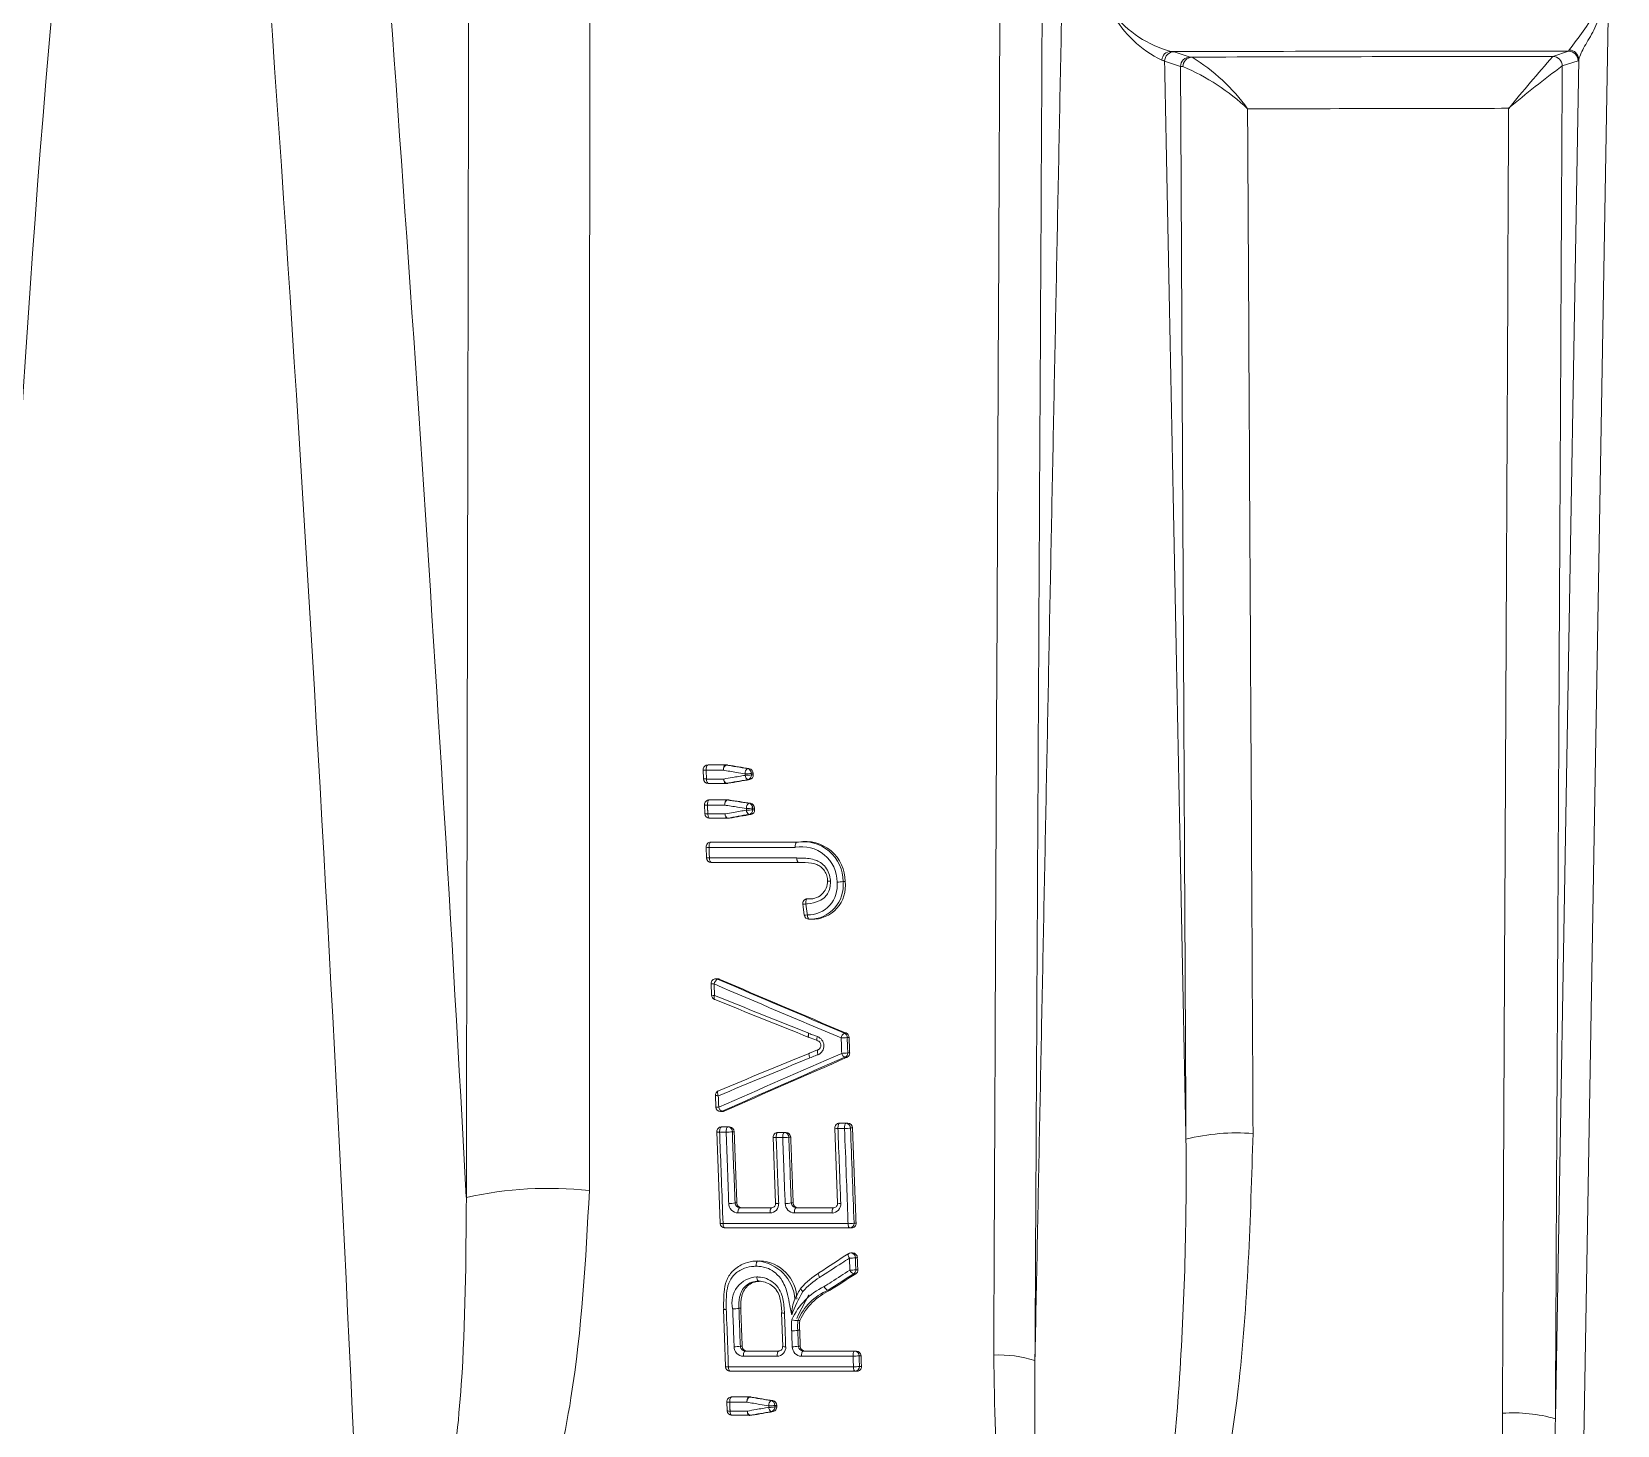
# Model space of a CAD drawing. Extents: x 8 to 113, y 2 to 87.
# Drawn here: x 47.276 to 48.936, y 21.711 to 23.17 of the extents above; entities that cross this region are included whole.
import ezdxf

# ---------------------------------------------------------------- set-up
doc = ezdxf.new("R2010")
doc.units = 0
doc.header["$MEASUREMENT"] = 0
doc.layers.add('OBJECT', color=7, linetype='CONTINUOUS')

msp = doc.modelspace()

# ---------------------------------------------------------------- linework, layer by layer
at = {"layer": 'OBJECT', "linetype": 'Continuous', "lineweight": 15}
for p, q in [((48.9355, 23.7393), (48.8949, 21.3682)), ((48.4716, 23.1487), (48.4883, 23.1432)), ((48.8679, 23.1438), (48.8845, 23.1493)), ((48.8679, 23.1438), (48.8679, 23.1438)), ((48.8707, 21.7179), (48.8952, 23.1407)), ((48.4783, 23.1332), (48.4616, 23.1387)), ((48.8945, 23.1393), (48.8779, 23.1338)), ((47.9786, 22.397), (47.9789, 22.3877)), ((47.9997, 22.3967), (47.9817, 22.3967)), ((47.9836, 22.4022), (48.0016, 22.4022)), ((48.0016, 22.4022), (48.0034, 22.4022)), ((48.0041, 22.4021), (48.0023, 22.4021)), ((48.025, 22.3983), (48.0268, 22.3983)), ((48.0309, 22.3934), (48.0289, 22.3934)), ((47.982, 22.3874), (48.0001, 22.3874)), ((48.002, 22.3829), (47.9839, 22.3829)), ((48.0041, 22.3829), (48.002, 22.3829)), ((48.0027, 22.383), (48.0048, 22.383)), ((48.0272, 22.3868), (48.0251, 22.3868)), ((48.029, 22.3918), (48.031, 22.3918)), ((47.98, 22.3604), (47.9803, 22.3512)), ((48.0011, 22.3601), (47.983, 22.3601)), ((47.985, 22.3656), (48.003, 22.3656)), ((48.003, 22.3656), (48.0048, 22.3656)), ((48.0054, 22.3656), (48.0037, 22.3656)), ((48.0263, 22.362), (48.0281, 22.362)), ((47.9834, 22.3509), (48.0014, 22.3509)), ((48.0033, 22.3464), (47.9853, 22.3464)), ((48.0055, 22.3464), (48.0033, 22.3464)), ((48.0041, 22.3464), (48.0062, 22.3464)), ((48.0286, 22.3504), (48.0265, 22.3504)), ((48.0323, 22.3571), (48.0303, 22.3571)), ((48.0304, 22.3553), (48.0323, 22.3553)), ((47.9816, 22.3162), (47.982, 22.305)), ((48.0748, 22.3159), (47.9847, 22.3159)), ((47.9866, 22.3214), (48.0766, 22.3214)), ((48.0766, 22.3214), (48.0784, 22.3214)), ((47.9851, 22.3048), (48.0766, 22.3048)), ((48.0783, 22.3002), (47.987, 22.3002)), ((48.125, 22.2801), (48.127, 22.2801)), ((48.0894, 22.2406), (48.0915, 22.2406)), ((48.0894, 22.2406), (48.0895, 22.2406)), ((48.0895, 22.2406), (48.0917, 22.2406)), ((47.9937, 22.1784), (47.9919, 22.1784)), ((47.9954, 22.1781), (47.9937, 22.1781)), ((47.9869, 22.1733), (47.9874, 22.1612)), ((47.9907, 22.1567), (47.9905, 22.1567)), ((48.1264, 22.1216), (48.1282, 22.1216)), ((48.1313, 22.117), (48.1293, 22.117)), ((48.1292, 22.0961), (48.127, 22.0961)), ((48.1299, 22.1008), (48.1319, 22.1008)), ((47.9913, 22.0562), (47.9918, 22.0441)), ((47.9968, 22.0393), (47.9989, 22.0393)), ((47.9985, 22.0397), (48.0006, 22.0397)), ((47.9927, 22.0181), (47.9963, 21.9224)), ((48.0026, 22.0178), (47.9958, 22.0178)), ((47.9977, 22.0233), (48.0045, 22.0233)), ((48.0045, 22.0233), (48.0062, 22.0233)), ((48.011, 22.0183), (48.0091, 22.0183)), ((48.0518, 22.0124), (48.0544, 21.9435)), ((48.0618, 22.0121), (48.055, 22.0121)), ((48.0568, 22.0175), (48.0636, 22.0175)), ((48.0636, 22.0175), (48.0654, 22.0175)), ((48.0702, 22.0125), (48.0682, 22.0125)), ((48.1163, 22.022), (48.1192, 21.9435)), ((48.1265, 22.0217), (48.1196, 22.0217)), ((48.1213, 22.0272), (48.1282, 22.0272)), ((48.1282, 22.0272), (48.13, 22.0272)), ((48.1349, 22.0222), (48.1328, 22.0222)), ((48.0119, 21.9437), (48.0138, 21.9437)), ((48.0486, 21.9332), (48.015, 21.9332)), ((48.0169, 21.9387), (48.0504, 21.9387)), ((48.0708, 21.9437), (48.0728, 21.9437)), ((48.1135, 21.9332), (48.0741, 21.9332)), ((48.0759, 21.9387), (48.1152, 21.9387)), ((47.9994, 21.9221), (48.1303, 21.9221)), ((48.1319, 21.9175), (48.0013, 21.9175)), ((48.1341, 21.9175), (48.1319, 21.9175)), ((48.1365, 21.9225), (48.1386, 21.9225)), ((48.0358, 21.8829), (48.0375, 21.8829)), ((48.135, 21.8914), (48.1333, 21.8914)), ((48.1399, 21.8864), (48.1379, 21.8864)), ((48.1383, 21.8695), (48.1361, 21.8695)), ((48.1384, 21.8738), (48.1404, 21.8738)), ((48.0812, 21.8548), (48.0812, 21.8548)), ((48.1092, 21.8523), (48.1114, 21.8523)), ((47.9997, 21.8324), (48.0019, 21.7724)), ((48, 21.8326), (48, 21.8326)), ((48.016, 21.8334), (48.0179, 21.8334)), ((48.0604, 21.8287), (48.0618, 21.7935)), ((48.0778, 21.8208), (48.0798, 21.8208)), ((48.0776, 21.8104), (48.0796, 21.8104)), ((48.0175, 21.7937), (48.0194, 21.7937)), ((48.056, 21.7832), (48.0206, 21.7832)), ((48.0225, 21.7887), (48.0578, 21.7887)), ((48.0782, 21.7937), (48.0802, 21.7937)), ((48.1354, 21.7832), (48.0815, 21.7832)), ((48.0833, 21.7887), (48.1371, 21.7887)), ((48.1371, 21.7887), (48.1389, 21.7887)), ((48.1438, 21.7837), (48.1417, 21.7837)), ((48.005, 21.7721), (48.1359, 21.7721)), ((48.1375, 21.7675), (48.0069, 21.7675)), ((48.1397, 21.7675), (48.1375, 21.7675)), ((48.1421, 21.7725), (48.1442, 21.7725)), ((48.0033, 21.7354), (48.0036, 21.7262)), ((48.0244, 21.7351), (48.0063, 21.7351)), ((48.0083, 21.7406), (48.0263, 21.7406)), ((48.0263, 21.7406), (48.0281, 21.7406)), ((48.0288, 21.7406), (48.027, 21.7406)), ((48.0497, 21.7368), (48.0515, 21.7368)), ((48.0556, 21.7318), (48.0536, 21.7318)), ((48.0537, 21.7302), (48.0557, 21.7302)), ((48.0067, 21.7259), (48.0248, 21.7259)), ((48.0266, 21.7214), (48.0086, 21.7214)), ((48.0288, 21.7214), (48.0266, 21.7214)), ((48.0274, 21.7214), (48.0295, 21.7214)), ((48.0519, 21.7253), (48.0498, 21.7253))]:
    msp.add_line(p, q, dxfattribs=at)
at = {"layer": 'OBJECT', "linetype": 'Continuous', "lineweight": 15, "flags": 128}
for points in [[(47.9817, 22.3967), (47.9808, 22.3967), (47.9801, 22.3967), (47.9794, 22.3968), (47.979, 22.3968), (47.9787, 22.3969), (47.9786, 22.397), (47.9786, 22.397)], [(47.9817, 22.3967), (47.9817, 22.3977), (47.9818, 22.3987), (47.9819, 22.3997), (47.9822, 22.4005), (47.9825, 22.4012), (47.9828, 22.4017), (47.9832, 22.402), (47.9836, 22.4022)], [(48.0016, 22.4022), (48.0012, 22.402), (48.0009, 22.4017), (48.0005, 22.4012), (48.0002, 22.4005), (48, 22.3997), (47.9998, 22.3987), (47.9997, 22.3977), (47.9997, 22.3967)], [(47.982, 22.3874), (47.9812, 22.3875), (47.9804, 22.3875), (47.9798, 22.3875), (47.9793, 22.3876), (47.979, 22.3877), (47.9789, 22.3877), (47.9789, 22.3877)], [(47.982, 22.3874), (47.9821, 22.3865), (47.9822, 22.3857), (47.9824, 22.3849), (47.9826, 22.3842), (47.9829, 22.3837), (47.9832, 22.3833), (47.9836, 22.383), (47.9839, 22.3829)], [(48.0001, 22.3874), (48.0001, 22.3865), (48.0003, 22.3857), (48.0005, 22.3849), (48.0007, 22.3842), (48.001, 22.3837), (48.0013, 22.3833), (48.0016, 22.383), (48.002, 22.3829)], [(47.983, 22.3601), (47.9822, 22.3601), (47.9814, 22.3602), (47.9808, 22.3602), (47.9803, 22.3603), (47.9801, 22.3603), (47.98, 22.3604), (47.98, 22.3604)], [(47.983, 22.3601), (47.983, 22.3612), (47.9831, 22.3622), (47.9833, 22.3631), (47.9835, 22.364), (47.9838, 22.3647), (47.9842, 22.3652), (47.9846, 22.3655), (47.985, 22.3656)], [(48.003, 22.3656), (48.0026, 22.3655), (48.0023, 22.3652), (48.0019, 22.3647), (48.0016, 22.364), (48.0014, 22.3631), (48.0012, 22.3622), (48.0011, 22.3612), (48.0011, 22.3601)], [(47.9834, 22.3509), (47.9825, 22.3509), (47.9818, 22.3509), (47.9811, 22.351), (47.9807, 22.351), (47.9804, 22.3511), (47.9803, 22.3512), (47.9803, 22.3512)], [(47.9834, 22.3509), (47.9834, 22.35), (47.9836, 22.3491), (47.9838, 22.3484), (47.984, 22.3477), (47.9843, 22.3471), (47.9846, 22.3467), (47.9849, 22.3465), (47.9853, 22.3464)], [(48.0014, 22.3509), (48.0015, 22.35), (48.0016, 22.3491), (48.0018, 22.3484), (48.0021, 22.3477), (48.0023, 22.3471), (48.0026, 22.3467), (48.003, 22.3465), (48.0033, 22.3464)], [(47.9866, 22.3214), (47.9862, 22.3213), (47.9858, 22.321), (47.9855, 22.3204), (47.9852, 22.3197), (47.9849, 22.3189), (47.9848, 22.318), (47.9847, 22.3169), (47.9847, 22.3159)], [(47.9851, 22.3048), (47.9842, 22.3048), (47.9835, 22.3048), (47.9829, 22.3048), (47.9824, 22.3049), (47.9821, 22.305), (47.982, 22.305), (47.982, 22.305)], [(47.9851, 22.3048), (47.9852, 22.3038), (47.9853, 22.303), (47.9855, 22.3022), (47.9857, 22.3015), (47.986, 22.301), (47.9863, 22.3006), (47.9867, 22.3003), (47.987, 22.3002)], [(48.086, 22.2566), (48.0859, 22.2576), (48.0859, 22.2587), (48.086, 22.2596), (48.0862, 22.2604), (48.0864, 22.2611), (48.0867, 22.2616), (48.087, 22.262), (48.0873, 22.2621)], [(48.0828, 22.2564), (48.0832, 22.2535), (48.0844, 22.2449)], [(48.0895, 22.2406), (48.0892, 22.2407), (48.0889, 22.241), (48.0886, 22.2414), (48.0883, 22.242), (48.0881, 22.2426), (48.0879, 22.2434), (48.0877, 22.2443), (48.0876, 22.2452)], [(47.9937, 22.1781), (47.9926, 22.1784), (47.9919, 22.1784)], [(47.9905, 22.1567), (47.9904, 22.1568), (47.9902, 22.157), (47.9901, 22.1574), (47.99, 22.1579), (47.99, 22.1585), (47.9901, 22.1592), (47.9902, 22.16), (47.9905, 22.1609)], [(48.089, 22.1171), (48.0905, 22.1165), (48.0981, 22.1136)], [(48.0981, 22.1178), (48.0979, 22.1169), (48.0977, 22.1161), (48.0976, 22.1154), (48.0976, 22.1147), (48.0977, 22.1142), (48.0978, 22.1138), (48.098, 22.1136), (48.0981, 22.1136)], [(48.0901, 22.0955), (48.0898, 22.0965), (48.0895, 22.0974), (48.0894, 22.0983), (48.0893, 22.0991), (48.0894, 22.0998), (48.0896, 22.1002), (48.0899, 22.1005), (48.0901, 22.1006)], [(48.0987, 22.1041), (48.0983, 22.1039), (48.09, 22.1006)], [(48.0988, 22.0989), (48.0985, 22.0999), (48.0982, 22.1009), (48.0981, 22.1018), (48.0981, 22.1026), (48.0982, 22.1032), (48.0983, 22.1037), (48.0986, 22.104), (48.0987, 22.1041)], [(47.9944, 22.0559), (47.994, 22.0569), (47.9938, 22.0578), (47.9937, 22.0587), (47.9937, 22.0595), (47.9938, 22.0602), (47.994, 22.0606), (47.9943, 22.061), (47.9944, 22.061)], [(47.9944, 22.0559), (47.9935, 22.0559), (47.9928, 22.056), (47.9921, 22.056), (47.9917, 22.0561), (47.9914, 22.0561), (47.9913, 22.0562), (47.9913, 22.0562)], [(47.9948, 22.0438), (47.994, 22.0439), (47.9932, 22.0439), (47.9926, 22.0439), (47.9921, 22.044), (47.9918, 22.0441), (47.9918, 22.0441), (47.9918, 22.0441)], [(47.9968, 22.0393), (47.9974, 22.0394), (47.9985, 22.0397)], [(47.9958, 22.0178), (47.9949, 22.0178), (47.9942, 22.0179), (47.9936, 22.0179), (47.9931, 22.018), (47.9928, 22.018), (47.9927, 22.0181), (47.9927, 22.0181)], [(47.9958, 22.0178), (47.9958, 22.0189), (47.9959, 22.0199), (47.9961, 22.0208), (47.9963, 22.0217), (47.9966, 22.0224), (47.9969, 22.0229), (47.9973, 22.0232), (47.9977, 22.0233)], [(48.0026, 22.0178), (48.0026, 22.0189), (48.0027, 22.0199), (48.0028, 22.0208), (48.0031, 22.0217), (48.0033, 22.0224), (48.0037, 22.0229), (48.0041, 22.0232), (48.0045, 22.0233)], [(48.055, 22.0121), (48.0541, 22.0121), (48.0533, 22.0121), (48.0527, 22.0121), (48.0522, 22.0122), (48.0519, 22.0123), (48.0518, 22.0124), (48.0518, 22.0124)], [(48.055, 22.0121), (48.055, 22.0131), (48.0551, 22.0141), (48.0552, 22.0151), (48.0554, 22.0159), (48.0557, 22.0166), (48.0561, 22.0171), (48.0564, 22.0174), (48.0568, 22.0175)], [(48.0636, 22.0175), (48.0632, 22.0174), (48.0629, 22.0171), (48.0625, 22.0166), (48.0623, 22.0159), (48.062, 22.0151), (48.0619, 22.0141), (48.0618, 22.0131), (48.0618, 22.0121)], [(48.1213, 22.0272), (48.121, 22.027), (48.1206, 22.0267), (48.1203, 22.0262), (48.1201, 22.0255), (48.1199, 22.0247), (48.1197, 22.0237), (48.1196, 22.0227), (48.1196, 22.0217)], [(48.1282, 22.0272), (48.1279, 22.027), (48.1275, 22.0267), (48.1272, 22.0262), (48.127, 22.0255), (48.1268, 22.0247), (48.1266, 22.0237), (48.1265, 22.0227), (48.1265, 22.0217)], [(48.015, 21.9332), (48.015, 21.9343), (48.0151, 21.9353), (48.0152, 21.9362), (48.0155, 21.9371), (48.0158, 21.9377), (48.0161, 21.9383), (48.0165, 21.9386), (48.0169, 21.9387)], [(48.0486, 21.9332), (48.0486, 21.9343), (48.0487, 21.9353), (48.0488, 21.9362), (48.0491, 21.9371), (48.0493, 21.9377), (48.0497, 21.9383), (48.05, 21.9386), (48.0504, 21.9387)], [(48.0576, 21.9432), (48.0567, 21.9432), (48.0559, 21.9432), (48.0552, 21.9433), (48.0548, 21.9433), (48.0545, 21.9434), (48.0544, 21.9435), (48.0544, 21.9435)], [(48.0759, 21.9387), (48.0755, 21.9386), (48.0752, 21.9383), (48.0748, 21.9377), (48.0746, 21.9371), (48.0743, 21.9362), (48.0742, 21.9353), (48.0741, 21.9343), (48.0741, 21.9332)], [(48.1152, 21.9387), (48.1148, 21.9386), (48.1145, 21.9383), (48.1142, 21.9377), (48.1139, 21.9371), (48.1137, 21.9362), (48.1136, 21.9353), (48.1135, 21.9343), (48.1135, 21.9332)], [(47.9994, 21.9221), (47.9985, 21.9221), (47.9978, 21.9221), (47.9971, 21.9221), (47.9967, 21.9222), (47.9964, 21.9223), (47.9963, 21.9224), (47.9963, 21.9224)], [(47.9994, 21.9221), (47.9994, 21.9212), (47.9996, 21.9203), (47.9998, 21.9195), (48, 21.9188), (48.0003, 21.9183), (48.0006, 21.9179), (48.0009, 21.9176), (48.0013, 21.9175)], [(48.1319, 21.9175), (48.1316, 21.9176), (48.1313, 21.9179), (48.131, 21.9183), (48.1308, 21.9188), (48.1306, 21.9195), (48.1304, 21.9203), (48.1303, 21.9212), (48.1303, 21.9221)], [(48.1316, 21.8859), (48.1311, 21.8868), (48.1307, 21.8877), (48.1304, 21.8886), (48.1303, 21.8893), (48.1302, 21.8899), (48.1303, 21.8903), (48.1306, 21.8906), (48.1306, 21.8906)], [(48.1005, 21.8658), (48.1, 21.8667), (48.0996, 21.8676), (48.0993, 21.8684), (48.0991, 21.8692), (48.0991, 21.8698), (48.0992, 21.8702), (48.0995, 21.8705), (48.0998, 21.8706)], [(48.0766, 21.8228), (48.0783, 21.8269), (48.0893, 21.8477)], [(48.0225, 21.7887), (48.0221, 21.7886), (48.0217, 21.7883), (48.0214, 21.7877), (48.0211, 21.7871), (48.0208, 21.7862), (48.0207, 21.7853), (48.0206, 21.7843), (48.0206, 21.7832)], [(48.0578, 21.7887), (48.0574, 21.7886), (48.0571, 21.7883), (48.0567, 21.7877), (48.0564, 21.7871), (48.0562, 21.7862), (48.0561, 21.7853), (48.056, 21.7843), (48.056, 21.7832)], [(48.0833, 21.7887), (48.0829, 21.7886), (48.0826, 21.7883), (48.0822, 21.7877), (48.082, 21.7871), (48.0817, 21.7862), (48.0816, 21.7853), (48.0815, 21.7843), (48.0815, 21.7832)], [(48.1371, 21.7887), (48.1368, 21.7886), (48.1364, 21.7883), (48.1361, 21.7877), (48.1359, 21.7871), (48.1357, 21.7862), (48.1355, 21.7853), (48.1354, 21.7843), (48.1354, 21.7832)], [(48.005, 21.7721), (48.0041, 21.7721), (48.0033, 21.7721), (48.0027, 21.7721), (48.0023, 21.7722), (48.002, 21.7723), (48.0019, 21.7724), (48.0019, 21.7724)], [(48.005, 21.7721), (48.005, 21.7712), (48.0052, 21.7703), (48.0054, 21.7695), (48.0056, 21.7688), (48.0059, 21.7683), (48.0062, 21.7679), (48.0065, 21.7676), (48.0069, 21.7675)], [(48.1375, 21.7675), (48.1372, 21.7676), (48.1369, 21.7679), (48.1366, 21.7683), (48.1364, 21.7688), (48.1362, 21.7695), (48.136, 21.7703), (48.1359, 21.7712), (48.1359, 21.7721)], [(48.0063, 21.7351), (48.0055, 21.7351), (48.0047, 21.7352), (48.0041, 21.7352), (48.0036, 21.7353), (48.0034, 21.7353), (48.0033, 21.7354), (48.0033, 21.7354)], [(48.0063, 21.7351), (48.0064, 21.7362), (48.0064, 21.7372), (48.0066, 21.7381), (48.0068, 21.739), (48.0071, 21.7397), (48.0075, 21.7402), (48.0079, 21.7405), (48.0083, 21.7406)], [(48.0263, 21.7406), (48.0259, 21.7405), (48.0255, 21.7402), (48.0252, 21.7397), (48.0249, 21.739), (48.0247, 21.7381), (48.0245, 21.7372), (48.0244, 21.7362), (48.0244, 21.7351)], [(48.0067, 21.7259), (48.0058, 21.7259), (48.0051, 21.7259), (48.0044, 21.726), (48.004, 21.726), (48.0037, 21.7261), (48.0036, 21.7262), (48.0036, 21.7262)], [(48.0067, 21.7259), (48.0068, 21.725), (48.0069, 21.7241), (48.0071, 21.7234), (48.0073, 21.7227), (48.0076, 21.7221), (48.0079, 21.7217), (48.0083, 21.7215), (48.0086, 21.7214)], [(48.0248, 21.7259), (48.0248, 21.725), (48.025, 21.7241), (48.0251, 21.7234), (48.0254, 21.7227), (48.0257, 21.7221), (48.026, 21.7217), (48.0263, 21.7215), (48.0266, 21.7214)]]:
    msp.add_lwpolyline(points, dxfattribs=at)
at = {"layer": 'OBJECT', "linetype": 'Continuous', "lineweight": 15}
for centre, radius, start, end in [((63.8178, 21.9053), 16.6248, 173.61513, 181.19895), ((64.5325, 21.6909), 17.301, 173.35496, 181.01476), ((-19.2858, 18.2961), 67.1159, 3.120471, 4.568912), ((-15.1588, 18.8003), 62.8382, 2.356981, 4.359465), ((48.2824, 23.6125), 0.7595, 322.539, 326.2427), ((48.5088, 23.2447), 0.1161, 208.7877, 244.3816), ((48.4995, 23.2633), 0.1185, 218.9737, 254.6511), ((48.4684, 23.1393), 0.00977, 91.6401, 175.6634), ((48.4716, 23.1387), 0.01, 90.0962, 179.9736), ((48.4883, 23.1332), 0.01, 90.0962, 179.9736), ((48.4906, 23.1331), 0.00984, 91.5377, 179.5886), ((49.0029, -132.0681), 155.212, 90.049835, 90.18924), ((48.3832, 22.9693), 0.2041, 35.887, 58.341), ((50.3856, 21.8083), 2.0215, 138.6541, 140.673), ((48.8679, 23.1338), 0.01, 0.0264, 89.9038), ((48.8679, 23.1338), 0.01, 0.0388, 89.8965), ((48.8845, 23.1393), 0.01, 0.0264, 89.9038), ((48.8851, 23.1405), 0.01, 1.2716, 89.5423), ((48.3911, 22.922), 0.2294, 46.665, 67.0045), ((49.4747, 22.3205), 1.0088, 126.2704, 130.3306), ((47.9836, 22.3972), 0.005, 90, 182.1361), ((48.0058, 22.3971), 0.00609, 124.8788, 183.9515), ((48.0016, 22.3979), 0.00426, 80.4041, 89.996), ((48.0286, 22.3933), 0.00617, 125.7424, 183.8177), ((48.023, 22.4291), 0.0363, 269.1295, 279.3653), ((48.024, 22.3935), 0.00489, 358.2508, 78.3271), ((48.0258, 22.3932), 0.00516, 1.2941, 78.3097), ((47.9839, 22.3879), 0.005, 182.1361, 270), ((48.0052, 22.3874), 0.00507, 179.688, 240.9736), ((48.002, 22.3872), 0.00426, 270.0042, 279.7843), ((48.0231, 22.4276), 0.0363, 269.1295, 279.3653), ((48.0277, 22.3913), 0.00511, 179.6868, 240.1614), ((48.0241, 22.3916), 0.00489, 281.8534, 1.74), ((48.0264, 22.3914), 0.00464, 281.1129, 4.6963), ((47.985, 22.3606), 0.005, 90, 182.1361), ((48.0071, 22.3606), 0.00603, 125.0491, 184.6431), ((48.003, 22.3614), 0.00426, 81.0338, 89.9967), ((48.0299, 22.3571), 0.00611, 125.9143, 184.512), ((48.0254, 22.3572), 0.00489, 358.2202, 78.9307), ((48.0271, 22.357), 0.00516, 1.2648, 78.8927), ((47.9853, 22.3514), 0.005, 182.1361, 270), ((48.0065, 22.3509), 0.00508, 179.888, 241.0641), ((48.0033, 22.3506), 0.00426, 270.0045, 279.9726), ((48.0244, 22.3929), 0.0363, 269.1296, 279.3653), ((48.0245, 22.3911), 0.0363, 269.1296, 279.3653), ((48.029, 22.3548), 0.00512, 179.8876, 240.2517), ((48.0255, 22.3552), 0.0049, 282.0338, 1.7309), ((48.0277, 22.3549), 0.00465, 281.2948, 4.6915), ((47.9866, 22.3164), 0.005, 90, 182.1361), ((47.9839, 22.3235), 0.00762, 252.8544, 276.2728), ((48.0818, 22.2796), 0.037, 0.0181, 100.7736), ((48.0833, 22.2802), 0.0417, 359.8118, 99.2473), ((48.0858, 22.2807), 0.0413, 359.1002, 100.2999), ((47.987, 22.3052), 0.005, 182.1361, 270), ((48.0902, 22.2805), 0.0186, 261.0818, 1.5256), ((48.0882, 22.2759), 0.0307, 268.9796, 6.9266), ((48.0897, 22.2761), 0.0355, 269.6964, 6.4042), ((48.0928, 22.2752), 0.0346, 268.1461, 8.0751), ((48.1189, 22.3174), 0.0378, 269.6721, 279.2159), ((48.0877, 22.2571), 0.005, 95.4191, 188.1169), ((48.0838, 22.2658), 0.00943, 264.1903, 283.8725), ((48.085, 22.2592), 0.0143, 267.5401, 280.5212), ((48.0894, 22.2456), 0.005, 188.1181, 270), ((47.9919, 22.1734), 0.005, 90, 182.1361), ((47.9976, 22.1714), 0.00771, 120.4939, 168.5863), ((55.2415, 39.0253), 18.3402, 246.72213, 247.17276), ((55.2337, 39.008), 18.3205, 246.72827, 247.1795), ((47.9892, 22.1805), 0.00762, 252.8546, 276.2728), ((47.9924, 22.1614), 0.005, 182.1361, 247.9018), ((47.9896, 22.1685), 0.00762, 252.8551, 276.2725), ((55.2765, 39.1424), 18.4677, 246.76176, 247.20998), ((55.0496, 39.5798), 18.7949, 247.93949, 248.26369), ((48.0947, 22.1082), 0.0102, 293.7412, 70.2949), ((48.0968, 22.1087), 0.00507, 295.029, 73.2679), ((48.1313, 22.1146), 0.00853, 125.3148, 167.527), ((48.1234, 22.1521), 0.0357, 269.2953, 279.4303), ((48.1243, 22.1171), 0.00501, 358.883, 64.8952), ((48.1261, 22.1168), 0.00525, 1.7989, 66.1894), ((54.7426, 5.8702), 17.5361, 112.29385, 112.63232), ((54.843, 6.5994), 16.8946, 113.43622, 113.91302), ((54.8754, 6.5595), 16.939, 113.4778, 113.95259), ((54.867, 6.5784), 16.9174, 113.47054, 113.94606), ((48.124, 22.136), 0.0357, 269.2955, 279.4304), ((48.1298, 22.1019), 0.00642, 194.5255, 243.9472), ((48.1249, 22.1007), 0.00501, 295.0948, 1.1175), ((48.1272, 22.1005), 0.00477, 294.5257, 3.566), ((47.9963, 22.0564), 0.005, 112.6734, 182.1361), ((47.9968, 22.0443), 0.005, 182.1361, 270), ((48.0007, 22.0453), 0.00608, 194.1765, 248.2716), ((47.9977, 22.0183), 0.005, 90, 182.1361), ((48.0032, 22.0543), 0.0365, 269.0675, 279.3452), ((48.0043, 22.0185), 0.00482, 357.7683, 87.5792), ((48.006, 22.0182), 0.00506, 0.6461, 87.1003), ((48.0568, 22.0125), 0.005, 90, 182.1368), ((48.0623, 22.0482), 0.0361, 269.1771, 279.3822), ((48.0634, 22.0127), 0.00482, 357.7683, 87.5792), ((48.0651, 22.0125), 0.00508, 0.8678, 87.4375), ((48.1213, 22.0222), 0.005, 90, 182.1391), ((48.1187, 22.0301), 0.00848, 253.6496, 276.2546), ((48.127, 22.0573), 0.0357, 269.2962, 279.4307), ((48.128, 22.0223), 0.00482, 357.7683, 87.5792), ((48.1298, 22.0221), 0.0051, 1.112, 87.7995), ((48.5366, 21.7996), 0.2174, 85.3458, 104.011), ((47.8176, 21.5544), 0.4046, 84.0687, 102.4131), ((48.0059, 21.9797), 0.0365, 269.0675, 279.3452), ((48.0154, 21.9433), 0.0101, 180.3594, 267.5141), ((48.0171, 21.944), 0.00529, 183.1019, 266.9933), ((48.0188, 21.9437), 0.005, 179.9882, 267.8028), ((48.0483, 21.9425), 0.00928, 271.8411, 4.4505), ((48.0503, 21.9428), 0.00404, 271.1454, 10.2625), ((48.0649, 21.9793), 0.0361, 269.1775, 279.3823), ((48.0745, 21.9433), 0.0101, 180.6246, 267.8085), ((48.0761, 21.944), 0.00533, 183.5263, 267.6387), ((48.0778, 21.9437), 0.00503, 180.2901, 268.0611), ((48.1133, 21.9425), 0.00933, 271.4957, 4.146), ((48.1152, 21.9428), 0.00405, 269.9424, 9.8683), ((48.1216, 21.9516), 0.00849, 253.6514, 276.2547), ((48.0013, 21.9225), 0.005, 182.1361, 270), ((48.1307, 21.9577), 0.0357, 269.2971, 279.4311), ((48.1317, 21.9223), 0.00482, 272.4208, 2.2317), ((48.134, 21.9222), 0.00464, 271.208, 4.4044), ((48.0312, 21.8396), 0.0436, 4.6466, 83.9365), ((48.0364, 21.8428), 0.0402, 0.512, 88.385), ((48.1333, 21.8864), 0.005, 90, 122.826), ((48.132, 21.9216), 0.0357, 269.2975, 279.4313), ((48.1331, 21.8866), 0.00482, 357.7541, 87.5934), ((48.1351, 21.8865), 0.00484, 358.9292, 90.7109), ((48.0359, 21.8391), 0.0272, 92.5419, 193.1433), ((48.1433, 21.8007), 0.0823, 121.8798, 138.9219), ((48.1396, 21.8018), 0.075, 121.4379, 139.1177), ((48.1325, 21.909), 0.0357, 269.2976, 279.4313), ((48.1387, 21.8763), 0.00731, 204.0519, 248.6569), ((48.1333, 21.8737), 0.00509, 303.6951, 0.7775), ((48.1356, 21.8736), 0.00486, 303.6428, 3.0665), ((48.198, 21.7805), 0.1349, 148.5272, 159.9945), ((48.1353, 21.7931), 0.0699, 115.5804, 155.968), ((48.1243, 21.8231), 0.0535, 143.6665, 158.0027), ((48.132, 21.798), 0.0589, 112.7854, 157.2392), ((48.1381, 21.7939), 0.0642, 114.6014, 155.2567), ((48.1122, 21.8595), 0.00784, 206.0951, 247.8618), ((48.0103, 21.8681), 0.0352, 268.6867, 279.3369), ((48.0627, 21.8367), 0.00831, 254.3253, 276.2676), ((48.1124, 21.8267), 0.0412, 156.5433, 180.0813), ((48.1336, 21.8139), 0.0626, 172.9882, 183.6615), ((48.0769, 21.8402), 0.0195, 254.0142, 272.6402), ((48.1435, 21.8142), 0.0661, 174.2453, 183.2991), ((48.1368, 21.8142), 0.0574, 173.3759, 183.8044), ((48.0715, 21.8471), 0.0373, 269.3951, 279.2783), ((48.0115, 21.8297), 0.0365, 269.0677, 279.3453), ((48.021, 21.7933), 0.0101, 180.36, 267.5149), ((48.0227, 21.794), 0.00529, 183.1024, 266.9944), ((48.0244, 21.7937), 0.005, 179.9887, 267.8033), ((48.0557, 21.7925), 0.00929, 271.8293, 4.4401), ((48.0577, 21.7928), 0.00404, 271.072, 10.2428), ((48.0641, 21.8012), 0.00805, 253.2649, 276.2591), ((48.0723, 21.8293), 0.0361, 269.1815, 279.3839), ((48.0819, 21.7933), 0.0101, 180.6348, 267.8199), ((48.0835, 21.794), 0.00533, 183.5422, 267.6627), ((48.0852, 21.7937), 0.00503, 180.3016, 268.0708), ((48.1359, 21.8189), 0.0356, 269.2984, 279.4317), ((48.1369, 21.7839), 0.00482, 357.7683, 87.5792), ((48.1387, 21.7836), 0.0051, 1.1167, 87.8063), ((48.2895, 21.6701), 0.1145, 71.4448, 93.3945), ((48.0069, 21.7725), 0.005, 182.1361, 270), ((48.1363, 21.8077), 0.0356, 269.2985, 279.4317), ((48.1373, 21.7723), 0.00482, 272.4208, 2.2317), ((48.1396, 21.7722), 0.00464, 271.2046, 4.4001), ((48.0083, 21.7356), 0.005, 90, 182.1361), ((48.0305, 21.7356), 0.0061, 124.9, 183.9482), ((48.0263, 21.7364), 0.00426, 80.4041, 89.996), ((48.0533, 21.7318), 0.00618, 125.7854, 183.8109), ((48.0477, 21.7676), 0.0363, 269.1316, 279.366), ((48.0478, 21.766), 0.0363, 269.1316, 279.366), ((48.0523, 21.7297), 0.00511, 179.687, 240.1209), ((48.0487, 21.732), 0.00489, 358.2508, 78.3271), ((48.0488, 21.7301), 0.00489, 281.8534, 1.74), ((48.0504, 21.7317), 0.00516, 1.2971, 78.3175), ((48.051, 21.7299), 0.00465, 281.1071, 4.6904), ((48.0086, 21.7264), 0.005, 182.1361, 270), ((48.0298, 21.7259), 0.00507, 179.6879, 240.9537), ((48.0266, 21.7256), 0.00426, 270.0042, 279.7843), ((48.8264, 21.5604), 0.1636, 74.2673, 93.8974)]:
    msp.add_arc(centre, radius, start, end, dxfattribs=at)
for centre, major_axis, ratio, start_param, end_param in [((48.9712, 22.4121), (2.6553, -0.3827), 0.05911, 4.347409, 4.356572), ((48.9706, 22.4122), (2.6507, -0.382), 0.05911, 4.347715, 4.356894), ((49.0454, 22.3855), (2.6536, 0.3902), 0.060242, 1.956565, 1.965733), ((49.0446, 22.3854), (2.6481, 0.3893), 0.060242, 1.95623, 1.965418), ((48.9737, 22.3745), (2.6517, -0.3565), 0.055314, 4.345344, 4.35451), ((48.9731, 22.3746), (2.6471, -0.3559), 0.055314, 4.345632, 4.354814), ((49.0461, 22.3492), (2.6501, 0.3973), 0.061372, 1.956494, 1.965678), ((49.0453, 22.349), (2.6446, 0.3965), 0.061372, 1.956154, 1.965356), ((48.9166, 22.1953), (2.6323, -0.9414), 0.130862, 4.400155, 4.439797), ((49.094, 22.0956), (2.6218, 0.9356), 0.130639, 1.916663, 1.956398), ((49.1423, 21.8932), (2.5919, 1.4805), 0.175125, 1.869861, 1.882854), ((49.146, 21.8713), (2.5909, 1.4688), 0.174494, 1.870537, 1.881754), ((49.1434, 21.8696), (2.5854, 1.4657), 0.174494, 1.869439, 1.88068), ((48.9721, 21.7504), (2.5916, -0.3735), 0.05911, 4.347636, 4.357025), ((48.9715, 21.7505), (2.587, -0.3728), 0.05911, 4.34795, 4.357356), ((49.0445, 21.7238), (2.5899, 0.3808), 0.060242, 1.956112, 1.965506), ((49.0437, 21.7237), (2.5844, 0.38), 0.060242, 1.955768, 1.965182)]:
    msp.add_ellipse(centre, major_axis=major_axis, ratio=ratio, start_param=start_param, end_param=end_param, dxfattribs=at)
for points in [[(48.3259, 21.7786), (48.3649, 23.7495)], [(48.3359, 23.6547), (48.3259, 21.7786)], [(48.4681, 23.1491), (48.4716, 23.1487)], [(48.4883, 23.1432), (48.4903, 23.143)], [(48.8845, 23.1493), (48.8852, 23.1505)], [(48.8952, 23.1407), (48.8945, 23.1393)], [(48.4616, 23.1387), (48.484, 22.0105)], [(48.484, 22.0105), (48.4783, 23.1332)], [(48.4783, 23.1332), (48.4807, 23.1332)], [(48.8779, 23.1338), (48.8707, 21.7179)], [(48.8779, 23.1338), (48.8779, 23.1338)], [(47.9817, 22.3967), (47.982, 22.3874)], [(48.0034, 22.4022), (48.0041, 22.4021)], [(48.031, 22.3918), (48.0309, 22.3934)], [(48.0048, 22.383), (48.0041, 22.3829)], [(47.983, 22.3601), (47.9834, 22.3509)], [(48.0048, 22.3656), (48.0054, 22.3656)], [(48.0062, 22.3464), (48.0055, 22.3464)], [(48.0323, 22.3553), (48.0323, 22.3571)], [(48.1088, 22.281), (48.1088, 22.281)], [(48.125, 22.2801), (48.125, 22.2801)], [(48.1319, 22.1008), (48.1313, 22.117)], [(48.0138, 21.9437), (48.011, 22.0183)], [(48.0728, 21.9437), (48.0702, 22.0125)], [(48.1386, 21.9225), (48.1349, 22.0222)], [(48.1404, 21.8738), (48.1399, 21.8864)], [(48.0366, 21.8618), (48.0366, 21.8618)], [(48.016, 21.8334), (48.016, 21.8334)], [(48.0194, 21.7937), (48.0179, 21.8334)], [(48.0604, 21.8287), (48.0608, 21.8289)], [(48.0746, 21.8431), (48.0747, 21.8431)], [(48.0778, 21.8208), (48.0778, 21.8208)], [(48.0778, 21.8208), (48.0778, 21.8208)], [(48.0802, 21.7937), (48.0796, 21.8104)], [(48.1442, 21.7725), (48.1438, 21.7837)], [(48.0063, 21.7351), (48.0067, 21.7259)], [(48.0281, 21.7406), (48.0288, 21.7406)], [(48.0557, 21.7302), (48.0556, 21.7318)], [(48.0295, 21.7214), (48.0288, 21.7214)]]:
    msp.add_open_spline(points, degree=1, dxfattribs=at)
for points, knots in [([(47.7306, 21.9496), (47.7314, 22.3559), (47.7325, 22.9273), (47.7336, 23.4988), (47.7339, 23.6639)], [0, 0, 0, 0, 0.71118, 1, 1, 1, 1]), ([(47.8599, 23.6494), (47.8599, 23.4916), (47.8597, 22.9273), (47.8595, 22.3632), (47.8594, 21.9569)], [0, 0, 0, 0, 0.279792, 1, 1, 1, 1]), ([(48.2827, 21.7844), (48.2829, 21.8242), (48.2838, 22.0231), (48.2866, 22.6448), (48.2894, 23.2267), (48.2913, 23.6494)], [0, 0, 0, 0, 0.064012, 0.320062, 1, 1, 1, 1]), ([(48.9167, 23.1902), (48.9162, 23.1871), (48.9146, 23.1768), (48.9057, 23.1622), (48.8977, 23.1481), (48.8959, 23.1428), (48.8952, 23.1407)], [0, 0, 0, 0, 0.13602, 0.462019, 0.791639, 1, 1, 1, 1]), ([(48.4616, 23.1387), (48.4616, 23.1387), (48.4613, 23.1392), (48.46, 23.1396), (48.4586, 23.14)], [0, 0, 0, 0, 0.000142, 1, 1, 1, 1]), ([(48.8845, 23.1493), (48.8225, 23.1493), (48.6939, 23.1492), (48.5551, 23.1491), (48.4783, 23.1491), (48.4681, 23.1491)], [0, 0, 0, 0, 0.446603, 0.926667, 1, 1, 1, 1]), ([(48.8218, 23.0895), (48.7819, 23.0894), (48.6904, 23.0893), (48.5997, 23.089), (48.5485, 23.0889)], [0, 0, 0, 0, 0.435921, 1, 1, 1, 1]), ([(48.5485, 23.0889), (48.5487, 23.0491), (48.5498, 22.85), (48.5517, 22.4925), (48.5534, 22.1747), (48.5542, 22.0163)], [0, 0, 0, 0, 0.111351, 0.556754, 1, 1, 1, 1]), ([(48.8153, 21.7236), (48.8155, 21.7634), (48.8164, 21.9625), (48.8186, 22.4178), (48.8206, 22.8333), (48.8218, 23.0895)], [0, 0, 0, 0, 0.087447, 0.437237, 1, 1, 1, 1]), ([(48.0225, 22.3929), (48.0194, 22.3934), (48.0118, 22.3947), (48.0042, 22.3959), (47.9997, 22.3967)], [0, 0, 0, 0, 0.405322, 1, 1, 1, 1]), ([(48.0225, 22.3913), (48.0225, 22.3917), (48.0225, 22.3923), (48.0225, 22.3928), (48.0225, 22.3929)], [0, 0, 0, 0, 0.80244, 1, 1, 1, 1]), ([(48.0289, 22.3934), (48.0289, 22.3933), (48.029, 22.3927), (48.029, 22.3922), (48.029, 22.3918)], [0, 0, 0, 0, 0.19756, 1, 1, 1, 1]), ([(48.0001, 22.3874), (48.0031, 22.388), (48.0106, 22.3893), (48.0181, 22.3905), (48.0225, 22.3913)], [0, 0, 0, 0, 0.405165, 1, 1, 1, 1]), ([(48.0238, 22.3566), (48.0208, 22.3571), (48.0132, 22.3583), (48.0056, 22.3594), (48.0011, 22.3601)], [0, 0, 0, 0, 0.406376, 1, 1, 1, 1]), ([(48.0014, 22.3509), (48.0045, 22.3514), (48.0119, 22.3528), (48.0194, 22.3541), (48.0239, 22.3548)], [0, 0, 0, 0, 0.40484, 1, 1, 1, 1]), ([(48.0239, 22.3548), (48.0239, 22.3553), (48.0239, 22.3559), (48.0238, 22.3565), (48.0238, 22.3566)], [0, 0, 0, 0, 0.787872, 1, 1, 1, 1]), ([(48.0303, 22.3571), (48.0303, 22.357), (48.0303, 22.3564), (48.0303, 22.3558), (48.0304, 22.3553)], [0, 0, 0, 0, 0.212128, 1, 1, 1, 1]), ([(47.9847, 22.3159), (47.9848, 22.3126), (47.9849, 22.3089), (47.9851, 22.3052), (47.9851, 22.3048)], [0, 0, 0, 0, 0.892424, 1, 1, 1, 1]), ([(48.0766, 22.3214), (48.0764, 22.3213), (48.076, 22.3212), (48.0755, 22.3204), (48.0751, 22.3191), (48.0749, 22.3179), (48.0748, 22.3168), (48.0748, 22.3163), (48.0748, 22.3159)], [0, 0, 0, 0, 0.202319, 0.404639, 0.606959, 0.809279, 0.857354, 1, 1, 1, 1]), ([(48.0766, 22.3048), (48.0778, 22.3047), (48.084, 22.3047), (48.092, 22.3043), (48.1005, 22.3009), (48.1058, 22.2967), (48.1099, 22.2905), (48.1115, 22.2848), (48.1117, 22.2814), (48.1118, 22.2805)], [0, 0, 0, 0, 0.081647, 0.392477, 0.506805, 0.650108, 0.796544, 0.948415, 1, 1, 1, 1]), ([(48.0766, 22.3048), (48.0766, 22.3043), (48.0766, 22.3035), (48.0768, 22.3023), (48.0772, 22.3013), (48.0777, 22.3004), (48.0781, 22.3003), (48.0783, 22.3002)], [0, 0, 0, 0, 0.192734, 0.314203, 0.542802, 0.771401, 1, 1, 1, 1]), ([(48.1088, 22.281), (48.1088, 22.281), (48.1088, 22.2817), (48.1086, 22.2844), (48.1073, 22.2889), (48.1041, 22.2937), (48.0999, 22.297), (48.0925, 22.2999), (48.0852, 22.3001), (48.0795, 22.3002), (48.0783, 22.3002), (48.0783, 22.3002)], [0, 0, 0, 0, 0.000056, 0.052411, 0.19246, 0.327557, 0.458373, 0.568249, 0.906693, 0.999944, 1, 1, 1, 1]), ([(48.1118, 22.2805), (48.1118, 22.2788), (48.1117, 22.2747), (48.1098, 22.2689), (48.1059, 22.2633), (48.0987, 22.2586), (48.0914, 22.2572), (48.0866, 22.2567), (48.086, 22.2566)], [0, 0, 0, 0, 0.125784, 0.300449, 0.437365, 0.630575, 0.951105, 1, 1, 1, 1]), ([(48.1118, 22.2805), (48.1117, 22.2805), (48.1112, 22.2805), (48.1104, 22.2805), (48.1093, 22.2806), (48.1086, 22.2807), (48.1083, 22.2808), (48.1087, 22.2809), (48.1088, 22.281)], [0, 0, 0, 0, 0.046597, 0.167629, 0.375793, 0.583883, 0.791941, 1, 1, 1, 1]), ([(48.086, 22.2566), (48.0865, 22.2533), (48.087, 22.2495), (48.0876, 22.2457), (48.0876, 22.2452)], [0, 0, 0, 0, 0.864266, 1, 1, 1, 1]), ([(47.9937, 22.1784), (47.9939, 22.1784), (47.9945, 22.1785), (47.995, 22.1782), (47.9954, 22.1781)], [0, 0, 0, 0, 0.310905, 1, 1, 1, 1]), ([(47.99, 22.173), (47.9901, 22.1696), (47.9903, 22.1656), (47.9904, 22.1616), (47.9905, 22.1609)], [0, 0, 0, 0, 0.824668, 1, 1, 1, 1]), ([(48.0891, 22.1212), (48.089, 22.1209), (48.0888, 22.1202), (48.0886, 22.119), (48.0886, 22.1179), (48.0887, 22.1172), (48.089, 22.1171), (48.0891, 22.1171)], [0, 0, 0, 0, 0.153552, 0.357425, 0.606429, 0.855432, 1, 1, 1, 1]), ([(48.0891, 22.1212), (48.0909, 22.1205), (48.0939, 22.1194), (48.0968, 22.1183), (48.0981, 22.1178)], [0, 0, 0, 0, 0.581906, 1, 1, 1, 1]), ([(48.1236, 22.1003), (48.1235, 22.1036), (48.1233, 22.109), (48.1231, 22.1144), (48.123, 22.1165)], [0, 0, 0, 0, 0.615294, 1, 1, 1, 1]), ([(48.1293, 22.117), (48.1294, 22.1144), (48.1296, 22.109), (48.1298, 22.1036), (48.1299, 22.1008)], [0, 0, 0, 0, 0.471962, 1, 1, 1, 1]), ([(48.0988, 22.0989), (48.0978, 22.0985), (48.0949, 22.0974), (48.092, 22.0963), (48.0901, 22.0955)], [0, 0, 0, 0, 0.345838, 1, 1, 1, 1]), ([(47.9944, 22.0559), (47.9945, 22.0526), (47.9947, 22.0486), (47.9948, 22.0446), (47.9948, 22.0438)], [0, 0, 0, 0, 0.824759, 1, 1, 1, 1]), ([(48.0006, 22.0397), (48.0001, 22.0395), (47.9995, 22.0393), (47.999, 22.0393), (47.9989, 22.0394)], [0, 0, 0, 0, 0.8771, 1, 1, 1, 1]), ([(47.9958, 22.0178), (47.9959, 22.0145), (47.9965, 21.9979), (47.9977, 21.966), (47.9988, 21.9374), (47.9994, 21.9221)], [0, 0, 0, 0, 0.103937, 0.519685, 1, 1, 1, 1]), ([(48.0053, 21.9432), (48.0052, 21.9465), (48.0046, 21.9631), (48.0037, 21.988), (48.0029, 22.0095), (48.0026, 22.0178)], [0, 0, 0, 0, 0.133404, 0.667018, 1, 1, 1, 1]), ([(48.0091, 22.0183), (48.0095, 22.006), (48.0105, 21.9812), (48.0114, 21.9563), (48.0119, 21.9437)], [0, 0, 0, 0, 0.493613, 1, 1, 1, 1]), ([(48.055, 22.0121), (48.0551, 22.0087), (48.0557, 21.9921), (48.0566, 21.9692), (48.0573, 21.9496), (48.0576, 21.9432)], [0, 0, 0, 0, 0.144582, 0.722911, 1, 1, 1, 1]), ([(48.0644, 21.9432), (48.0643, 21.9465), (48.0636, 21.9631), (48.0628, 21.9861), (48.062, 22.0057), (48.0618, 22.0121)], [0, 0, 0, 0, 0.144582, 0.722911, 1, 1, 1, 1]), ([(48.0682, 22.0125), (48.0686, 22.0012), (48.0695, 21.9783), (48.0703, 21.9553), (48.0708, 21.9437)], [0, 0, 0, 0, 0.49324, 1, 1, 1, 1]), ([(48.1196, 22.0217), (48.1198, 22.0184), (48.1204, 22.0018), (48.1213, 21.9756), (48.1222, 21.9528), (48.1226, 21.9432)], [0, 0, 0, 0, 0.126863, 0.634313, 1, 1, 1, 1]), ([(48.1303, 21.9221), (48.1301, 21.9254), (48.1295, 21.942), (48.1283, 21.9752), (48.1272, 22.0051), (48.1265, 22.0217)], [0, 0, 0, 0, 0.099923, 0.499613, 1, 1, 1, 1]), ([(48.1328, 22.0222), (48.1334, 22.0057), (48.1347, 21.9725), (48.1359, 21.9393), (48.1365, 21.9225)], [0, 0, 0, 0, 0.495445, 1, 1, 1, 1]), ([(48.5542, 22.0163), (48.5515, 21.9269), (48.5468, 21.7712), (48.5143, 21.5896), (48.4787, 21.4729), (48.4501, 21.4098), (48.4222, 21.3745), (48.4079, 21.3662), (48.4051, 21.3647)], [0, 0, 0, 0, 0.390225, 0.68028, 0.805388, 0.925806, 0.985975, 1, 1, 1, 1]), ([(48.3259, 21.7786), (48.3259, 21.7786), (48.3253, 21.7287), (48.3264, 21.6282), (48.3359, 21.5032), (48.352, 21.4209), (48.367, 21.3875), (48.3761, 21.3772), (48.3822, 21.3744), (48.3869, 21.3739), (48.3909, 21.3747), (48.3967, 21.3778), (48.4082, 21.3894), (48.4255, 21.4258), (48.4424, 21.4868), (48.4635, 21.6002), (48.4809, 21.7754), (48.4849, 21.9247), (48.484, 22.0105), (48.484, 22.0105)], [0, 0, 0, 0, 0.000002, 0.13936, 0.279474, 0.347575, 0.368421, 0.378922, 0.38408, 0.386608, 0.391877, 0.395455, 0.405533, 0.437777, 0.508199, 0.58355, 0.76063, 0.999998, 1, 1, 1, 1]), ([(47.6521, 21.4066), (47.6558, 21.4138), (47.6736, 21.4485), (47.6941, 21.5257), (47.7139, 21.6349), (47.7295, 21.7779), (47.7302, 21.884), (47.7306, 21.9496)], [0, 0, 0, 0, 0.047487, 0.228455, 0.440579, 0.654246, 1, 1, 1, 1]), ([(47.8594, 21.9569), (47.8555, 21.884), (47.8493, 21.7658), (47.8128, 21.6084), (47.7692, 21.4899), (47.7238, 21.4072), (47.6895, 21.3752), (47.6815, 21.3678)], [0, 0, 0, 0, 0.337985, 0.547773, 0.757119, 0.94375, 1, 1, 1, 1]), ([(48, 21.8326), (48, 21.8385), (47.9998, 21.8485), (48.0022, 21.8623), (48.0089, 21.873), (48.019, 21.8799), (48.0285, 21.8827), (48.0341, 21.8829), (48.0358, 21.8829), (48.0358, 21.8829)], [0, 0, 0, 0, 0.239715, 0.405792, 0.568725, 0.757952, 0.925376, 0.999968, 1, 1, 1, 1]), ([(48.0339, 21.8774), (48.0339, 21.8776), (48.0339, 21.8781), (48.0339, 21.8792), (48.0342, 21.8806), (48.0346, 21.8819), (48.0351, 21.8828), (48.0355, 21.8829), (48.0358, 21.8829)], [0, 0, 0, 0, 0.045624, 0.190918, 0.393252, 0.595519, 0.797759, 1, 1, 1, 1]), ([(48.1316, 21.8859), (48.129, 21.8842), (48.1186, 21.8775), (48.1082, 21.8708), (48.1005, 21.8658)], [0, 0, 0, 0, 0.253762, 1, 1, 1, 1]), ([(48.1321, 21.8733), (48.132, 21.8767), (48.1318, 21.8809), (48.1316, 21.8851), (48.1316, 21.8859)], [0, 0, 0, 0, 0.789635, 1, 1, 1, 1]), ([(48.1379, 21.8864), (48.1379, 21.8855), (48.1381, 21.8813), (48.1382, 21.8771), (48.1384, 21.8738)], [0, 0, 0, 0, 0.228673, 1, 1, 1, 1]), ([(48.0339, 21.8774), (48.0324, 21.8774), (48.0274, 21.8772), (48.019, 21.8747), (48.0103, 21.8689), (48.0046, 21.8596), (48.0025, 21.8471), (48.0027, 21.8378), (48.0027, 21.8321)], [0, 0, 0, 0, 0.075941, 0.241119, 0.424741, 0.576901, 0.743571, 1, 1, 1, 1]), ([(48.0366, 21.8618), (48.0366, 21.8618), (48.0342, 21.8617), (48.0292, 21.8611), (48.023, 21.8574), (48.0186, 21.8518), (48.016, 21.8437), (48.0159, 21.8373), (48.016, 21.8334), (48.016, 21.8334)], [0, 0, 0, 0, 0.000056, 0.184839, 0.383669, 0.548236, 0.717359, 0.999944, 1, 1, 1, 1]), ([(48.0179, 21.8334), (48.018, 21.8377), (48.018, 21.8445), (48.0213, 21.8531), (48.0261, 21.8581), (48.0321, 21.8613), (48.0365, 21.8616), (48.0387, 21.8618)], [0, 0, 0, 0, 0.309585, 0.485306, 0.662094, 0.82955, 1, 1, 1, 1]), ([(48.0712, 21.8267), (48.0705, 21.8299), (48.0691, 21.837), (48.067, 21.8491), (48.0627, 21.8614), (48.055, 21.8704), (48.0464, 21.8757), (48.0392, 21.8773), (48.0348, 21.8774), (48.0339, 21.8774)], [0, 0, 0, 0, 0.140582, 0.30404, 0.52059, 0.676373, 0.801386, 0.957778, 1, 1, 1, 1]), ([(48.0347, 21.8663), (48.036, 21.8662), (48.0401, 21.8661), (48.0468, 21.864), (48.0531, 21.8599), (48.058, 21.8541), (48.0621, 21.8453), (48.0632, 21.836), (48.0636, 21.8297), (48.0636, 21.8284)], [0, 0, 0, 0, 0.073246, 0.239996, 0.40501, 0.492688, 0.655014, 0.930598, 1, 1, 1, 1]), ([(48.0347, 21.8663), (48.0347, 21.8662), (48.0347, 21.866), (48.0348, 21.8652), (48.035, 21.8641), (48.0354, 21.8628), (48.036, 21.8619), (48.0364, 21.8618), (48.0366, 21.8618)], [0, 0, 0, 0, 0.047641, 0.085341, 0.314125, 0.542793, 0.771395, 1, 1, 1, 1]), ([(48.0608, 21.8289), (48.0608, 21.8289), (48.0608, 21.8301), (48.0604, 21.8359), (48.0595, 21.8442), (48.0559, 21.8518), (48.0519, 21.8565), (48.0467, 21.8599), (48.0411, 21.8616), (48.0376, 21.8617), (48.0366, 21.8618), (48.0366, 21.8618)], [0, 0, 0, 0, 0.00005, 0.078424, 0.371651, 0.527486, 0.60806, 0.765132, 0.927332, 0.99995, 1, 1, 1, 1]), ([(48.1051, 21.8561), (48.1078, 21.8578), (48.1167, 21.8635), (48.1257, 21.8693), (48.1321, 21.8733)], [0, 0, 0, 0, 0.294163, 1, 1, 1, 1]), ([(48.0829, 21.8509), (48.0828, 21.851), (48.0824, 21.8514), (48.0817, 21.8521), (48.081, 21.8531), (48.0806, 21.854), (48.0807, 21.8546), (48.081, 21.8547), (48.0812, 21.8548)], [0, 0, 0, 0, 0.042439, 0.187906, 0.391017, 0.594035, 0.797017, 1, 1, 1, 1]), ([(48.0027, 21.8321), (48.0024, 21.8321), (48.0016, 21.8321), (48.0005, 21.8322), (47.9998, 21.8323), (47.9995, 21.8325), (47.9999, 21.8326), (48, 21.8326)], [0, 0, 0, 0, 0.129321, 0.356627, 0.571085, 0.785543, 1, 1, 1, 1]), ([(48.0027, 21.8321), (48.0029, 21.8288), (48.0035, 21.8122), (48.0042, 21.7922), (48.0048, 21.7755), (48.005, 21.7721)], [0, 0, 0, 0, 0.165721, 0.828604, 1, 1, 1, 1]), ([(48.0109, 21.7932), (48.0108, 21.7965), (48.0103, 21.8098), (48.0098, 21.823), (48.0095, 21.8329)], [0, 0, 0, 0, 0.250517, 1, 1, 1, 1]), ([(48.016, 21.8334), (48.0162, 21.8261), (48.0167, 21.8129), (48.0172, 21.7996), (48.0175, 21.7937)], [0, 0, 0, 0, 0.550954, 1, 1, 1, 1]), ([(48.0636, 21.8284), (48.0638, 21.8251), (48.0642, 21.8134), (48.0646, 21.8016), (48.0649, 21.7932)], [0, 0, 0, 0, 0.282677, 1, 1, 1, 1]), ([(48.0746, 21.8431), (48.0746, 21.8431), (48.0746, 21.8431), (48.0746, 21.8431), (48.0746, 21.8431)], [0, 0, 0, 0, 0.076525, 1, 1, 1, 1]), ([(48.0718, 21.7932), (48.0717, 21.7965), (48.0714, 21.8021), (48.0712, 21.8076), (48.0712, 21.8099)], [0, 0, 0, 0, 0.597526, 1, 1, 1, 1]), ([(48.0776, 21.8104), (48.0777, 21.8069), (48.0779, 21.8013), (48.0781, 21.7958), (48.0782, 21.7937)], [0, 0, 0, 0, 0.622117, 1, 1, 1, 1]), ([(48.1359, 21.7721), (48.1357, 21.7754), (48.1356, 21.7791), (48.1355, 21.7828), (48.1354, 21.7832)], [0, 0, 0, 0, 0.892411, 1, 1, 1, 1]), ([(48.1417, 21.7837), (48.1418, 21.782), (48.1419, 21.7783), (48.1421, 21.7745), (48.1421, 21.7725)], [0, 0, 0, 0, 0.459332, 1, 1, 1, 1]), ([(48.3705, 21.3647), (48.3668, 21.3671), (48.3555, 21.3745), (48.3316, 21.4087), (48.3035, 21.4938), (48.2853, 21.6259), (48.2836, 21.7312), (48.2827, 21.7844)], [0, 0, 0, 0, 0.029981, 0.093332, 0.278774, 0.635587, 1, 1, 1, 1]), ([(48.0472, 21.7313), (48.0441, 21.7319), (48.0365, 21.7331), (48.0289, 21.7344), (48.0244, 21.7351)], [0, 0, 0, 0, 0.4053, 1, 1, 1, 1]), ([(48.0248, 21.7259), (48.0278, 21.7264), (48.0353, 21.7277), (48.0428, 21.729), (48.0472, 21.7298)], [0, 0, 0, 0, 0.405147, 1, 1, 1, 1]), ([(48.0472, 21.7298), (48.0472, 21.7302), (48.0472, 21.7307), (48.0472, 21.7312), (48.0472, 21.7313)], [0, 0, 0, 0, 0.802302, 1, 1, 1, 1]), ([(48.0536, 21.7318), (48.0536, 21.7317), (48.0536, 21.7312), (48.0537, 21.7307), (48.0537, 21.7302)], [0, 0, 0, 0, 0.197698, 1, 1, 1, 1]), ([(48.8747, 21.3647), (48.8716, 21.3685), (48.8562, 21.3879), (48.8365, 21.4536), (48.819, 21.5558), (48.8155, 21.6542), (48.8153, 21.7101), (48.8153, 21.7236)], [0, 0, 0, 0, 0.039993, 0.200812, 0.544359, 0.889223, 1, 1, 1, 1]), ([(48.8707, 21.7179), (48.8706, 21.6985), (48.8698, 21.6014), (48.8705, 21.4964), (48.8809, 21.407), (48.8833, 21.3922), (48.8853, 21.383), (48.8869, 21.3773), (48.8883, 21.3735), (48.8897, 21.3708), (48.891, 21.369), (48.8921, 21.3681), (48.893, 21.3678), (48.894, 21.3678), (48.8946, 21.3681), (48.8949, 21.3682)], [0, 0, 0, 0, 0.164357, 0.822196, 0.885309, 0.9243, 0.948656, 0.964116, 0.974164, 0.982967, 0.98928, 0.992193, 0.994667, 0.997159, 1, 1, 1, 1])]:
    msp.add_open_spline(points, degree=3, knots=knots, dxfattribs=at)

doc.saveas('drawing.dxf')
